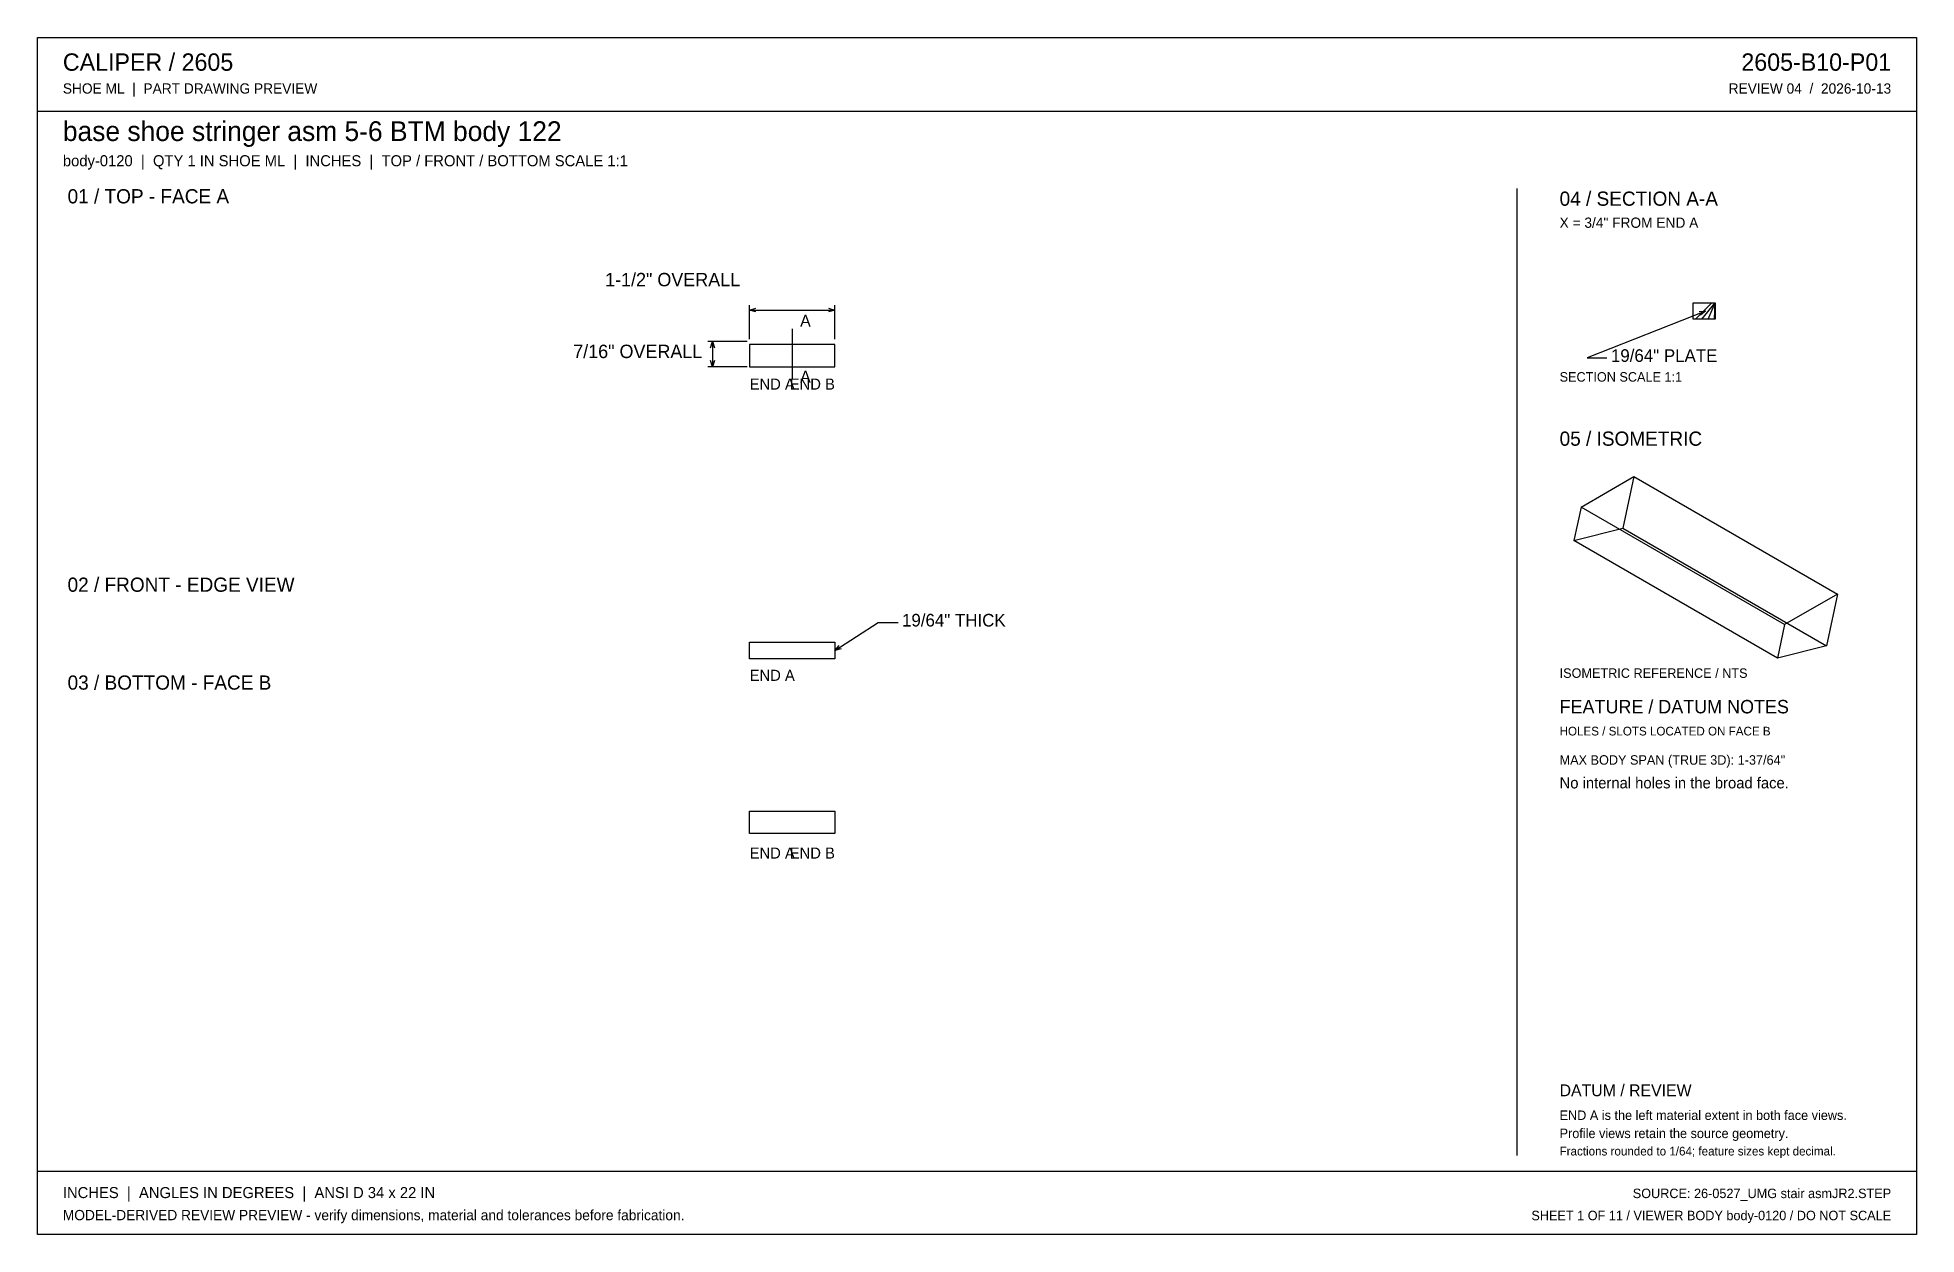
# Model space of a CAD drawing. Header units: inches. Extents: x 0.5 to 33.5, y 0.5 to 21.5.
import ezdxf
from ezdxf.enums import TextEntityAlignment as Align

# ---------------------------------------------------------------- set-up
doc = ezdxf.new("R2010")
doc.units = ezdxf.units.IN
doc.header["$MEASUREMENT"] = 0

msp = doc.modelspace()

# ---------------------------------------------------------------- linework, layer by layer
at = {"layer": 'ANNOTATION'}
for p, q in [((13, 16.221), (13, 16.818)), ((13, 16.735), (13.111, 16.77)), ((13, 16.735), (14.5, 16.735)), ((13.111, 16.7), (13, 16.735)), ((14.389, 16.77), (14.5, 16.735)), ((14.5, 16.735), (14.389, 16.7)), ((14.5, 16.221), (14.5, 16.818)), ((29.819, 16.717), (27.736, 15.891)), ((29.703, 16.708), (29.819, 16.717)), ((29.819, 16.717), (29.729, 16.643)), ((13.75, 16.402), (13.75, 15.529)), ((12.958, 16.179), (12.264, 16.179)), ((12.312, 16.068), (12.347, 16.179)), ((12.347, 16.179), (12.347, 15.737)), ((12.347, 16.179), (12.382, 16.068)), ((27.736, 15.891), (28.083, 15.891)), ((12.958, 15.737), (12.264, 15.737)), ((12.347, 15.737), (12.312, 15.848)), ((12.382, 15.848), (12.347, 15.737)), ((14.5, 10.744), (15.264, 11.236)), ((15.264, 11.236), (15.611, 11.236)), ((14.5, 10.744), (14.575, 10.834)), ((14.612, 10.775), (14.5, 10.744))]:
    msp.add_line(p, q, dxfattribs=at)
at = {"layer": 'OUTLINE'}
for p, q in [((0.472, 21.528), (33.528, 21.528)), ((0.472, 0.472), (0.472, 21.528)), ((33.528, 21.528), (33.528, 0.472)), ((0.472, 20.236), (33.528, 20.236)), ((26.5, 18.875), (26.5, 1.861)), ((29.598, 16.861), (29.988, 16.861)), ((29.598, 16.572), (29.598, 16.861)), ((29.64, 16.572), (29.929, 16.861)), ((29.751, 16.572), (29.988, 16.861)), ((29.862, 16.572), (29.988, 16.861)), ((29.973, 16.572), (29.988, 16.861)), ((29.988, 16.861), (29.988, 16.572)), ((29.988, 16.572), (29.598, 16.572)), ((14.5, 16.127), (13, 16.127)), ((13, 16.127), (13, 15.737)), ((14.5, 15.737), (14.5, 16.127)), ((13, 15.737), (14.5, 15.737)), ((27.627, 13.269), (28.557, 13.806)), ((28.557, 13.806), (28.363, 12.896)), ((28.557, 13.806), (32.138, 11.738)), ((27.627, 13.269), (27.501, 12.678)), ((31.208, 11.201), (27.627, 13.269)), ((27.501, 12.678), (28.363, 12.896)), ((28.363, 12.896), (31.944, 10.829)), ((31.082, 10.611), (27.501, 12.678)), ((32.138, 11.738), (31.208, 11.201)), ((32.138, 11.738), (31.944, 10.829)), ((31.208, 11.201), (31.082, 10.611)), ((13, 10.889), (14.5, 10.889)), ((13, 10.6), (13, 10.889)), ((14.5, 10.6), (13, 10.6)), ((14.5, 10.889), (14.5, 10.6)), ((31.944, 10.829), (31.082, 10.611)), ((13, 7.916), (14.5, 7.916)), ((13, 7.526), (13, 7.916)), ((14.5, 7.916), (14.5, 7.526)), ((14.5, 7.526), (13, 7.526)), ((0.472, 1.583), (33.528, 1.583)), ((33.528, 0.472), (0.472, 0.472))]:
    msp.add_line(p, q, dxfattribs=at)

# ---------------------------------------------------------------- texts
at = {"layer": 'ANNOTATION'}
for s, height, p in [('CALIPER / 2605', 0.30556, (0.917, 20.944)), ('SHOE ML  |  PART DRAWING PREVIEW', 0.18056, (0.917, 20.542)), ('base shoe stringer asm 5-6 BTM body 122', 0.34722, (0.917, 19.708)), ('body-0120  |  QTY 1 IN SHOE ML  |  INCHES  |  TOP / FRONT / BOTTOM SCALE 1:1', 0.19444, (0.917, 19.264)), ('01 / TOP - FACE A', 0.25, (1, 18.611)), ('04 / SECTION A-A', 0.25, (27.25, 18.569)), ('X = 3/4" FROM END A', 0.18056, (27.25, 18.181)), ('A', 0.208, (13.889, 16.443)), ('19/64" PLATE', 0.22222, (28.153, 15.822)), ('A', 0.208, (13.889, 15.459)), ('SECTION SCALE 1:1', 0.16667, (27.25, 15.475)), ('END A', 0.1944, (13, 15.334)), ('05 / ISOMETRIC', 0.25, (27.25, 14.347)), ('02 / FRONT - EDGE VIEW', 0.25, (1, 11.778)), ('19/64" THICK', 0.22222, (15.681, 11.167)), ('03 / BOTTOM - FACE B', 0.25, (1, 10.056)), ('END A', 0.1944, (13, 10.211)), ('ISOMETRIC REFERENCE / NTS', 0.16667, (27.25, 10.264)), ('FEATURE / DATUM NOTES', 0.23611, (27.25, 9.639)), ('HOLES / SLOTS LOCATED ON FACE B', 0.15278, (27.25, 9.25)), ('MAX BODY SPAN (TRUE 3D): 1-37/64"', 0.16667, (27.25, 8.736)), ('No internal holes in the broad face.', 0.19444, (27.25, 8.319)), ('END A', 0.1944, (13, 7.084)), ('DATUM / REVIEW', 0.20833, (27.25, 2.903)), ('END A is the left material extent in both face views.', 0.16667, (27.25, 2.486)), ('Profile views retain the source geometry.', 0.16667, (27.25, 2.167)), ('Fractions rounded to 1/64; feature sizes kept decimal.', 0.15278, (27.25, 1.861)), ('INCHES  |  ANGLES IN DEGREES  |  ANSI D 34 x 22 IN', 0.19444, (0.917, 1.111)), ('MODEL-DERIVED REVIEW PREVIEW - verify dimensions, material and tolerances before fabrication.', 0.18056, (0.917, 0.722))]:
    msp.add_text(s, height=height, dxfattribs=at).set_placement(p)
for s, height, p in [('2605-B10-P01', 0.30556, (33.083, 20.944)), ('REVIEW 04  /  2026-10-13', 0.18056, (33.083, 20.542)), ('1-1/2" OVERALL', 0.23611, (12.833, 17.152)), ('7/16" OVERALL', 0.23611, (12.167, 15.889)), ('END B', 0.1944, (14.5, 15.334)), ('END B', 0.1944, (14.5, 7.084)), ('SOURCE: 26-0527_UMG stair asmJR2.STEP', 0.16667, (33.083, 1.111)), ('SHEET 1 OF 11 / VIEWER BODY body-0120 / DO NOT SCALE', 0.16667, (33.083, 0.722))]:
    msp.add_text(s, height=height, dxfattribs=at).set_placement(p, align=Align.RIGHT)

doc.saveas('drawing.dxf')
